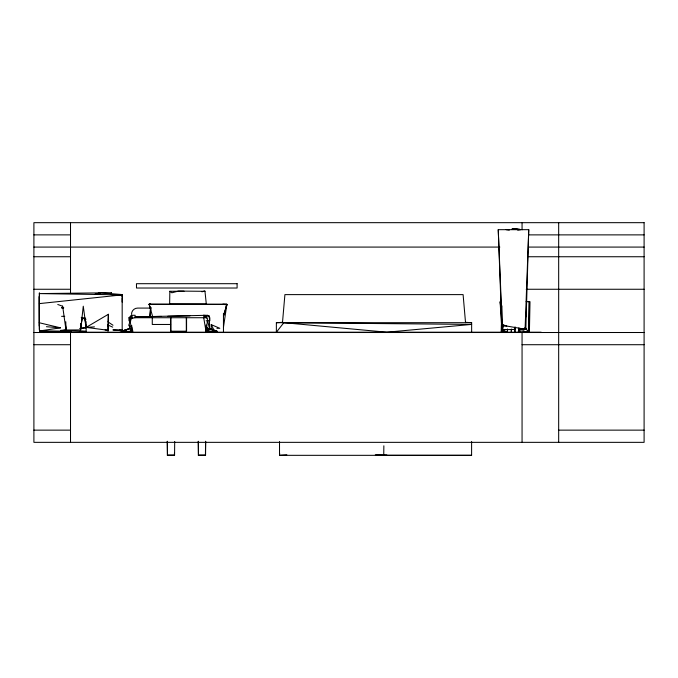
<?xml version="1.0" encoding="UTF-8"?>
<svg xmlns="http://www.w3.org/2000/svg" width="678" height="678" viewBox="0 0 678 678"><rect width="100%" height="100%" fill="white"/><g stroke="black" fill="none" stroke-linecap="round" stroke-linejoin="round"><path stroke-width="1.02" d="M39.392 303.608L39.392 292.871L39.265 329.211L39.739 331.356L67.961 331.356L39.502 330.983L39.392 303.608L122.176 294.854L122.176 331.356L120.286 330.517M122.142 302.066L122.176 297.837M174.568 455.192L167.373 455.192L174.568 455.192L174.695 441.454M205.561 455.192L198.366 455.192L205.561 455.192L205.688 441.454M174.432 454.946L174.458 452.845M205.434 454.946L205.587 441.251M376.163 455.328L383.74 455.311L383.858 445.81M62.639 306.109L65.995 330.008L80.648 329.915L80.733 323.626M111.463 292.76L39.4 293.591L122.176 294.854L111.438 294.481L111.412 292.76L111.438 294.481L113.624 295.413M184.043 291.201L169.839 291.286L169.644 304.066L206.307 304.066L204.976 291.32L204.781 290.862L201.942 291.837M519.772 332.432L519.823 329.262L519.865 332.406M85.928 321.287L86.148 327.381L108.005 330.288L108.387 314.278L86.148 327.381L83.267 306.202L80.648 329.915M501.373 324.559L501.195 331.839L507.424 331.839L507.424 328.966M518.543 329.355L525.823 329.203L528.747 229.673L498.245 229.673L501.906 329.72L515.424 329.423M108.073 324.101L108.005 326.237L108.09 324.211M108.133 322.135L108.387 314.278M108.2 324.076L108.005 331.356M150.584 307.405L150.296 316.295L150.686 307.27M525.823 329.203L525.086 329.203L528.747 229.673M500.728 306.888L500.101 301.693L501.932 331.839L502.051 329.762M279.641 453.235L279.514 455.328L471.6 455.328L471.6 441.556M502.601 332.339L503.127 324.838L506.788 326.059L525.086 329.203M282.472 322.686L284.913 294.616L463.099 294.616L465.54 322.686M149.745 316.295L150.55 307.27M130.032 321.982L131.007 316.27L131.244 319.355M203.714 317.728L206.163 332.178L207.383 320.787M82.013 317.592L80.767 328.974L82.148 317.592M223.46 327.313L226.876 304.303L149.168 304.185L152.491 316.05M525.831 316.948L526.518 313.897M130.396 330.271L130.922 331.983L128.998 325.076L131.007 316.27M128.998 325.076L131.888 327.576L121.904 331.237L130.879 331.966L131.888 327.576L131.727 325.525M223.46 316.05L226.876 304.303M223.46 316.295L226.944 304.414L226.045 307.193M209.841 331.076L207.96 331.966L206.9 327.271L207.917 331.983L216.926 331.169L208.968 328.567L207.917 331.983L216.926 331.237L208.892 328.627M501.906 329.72L503.127 326.059L506.788 326.059M100.056 294.176L100.539 292.794L121.921 294.549L122.176 296.422L121.921 294.591L122.176 294.955M206.163 320.787L209.833 320.787L209.833 317.728L207.383 315.278L206.163 317.728L135.125 317.728L129.362 318.855L132.676 332.178L132.676 330.118M283.853 322.686L386.807 332.203L471.642 324.415L283.853 322.686L276.37 332.203L276.37 322.686L282.472 322.321M208.883 329.847L207.502 331.271L216.926 331.237L210.485 329.398M130.956 320.787L128.998 320.787L128.998 317.728L131.447 315.278L135.125 315.278L135.125 317.728M505.813 329.381L501.788 331.839L501.195 301.693M129.362 318.855L132.676 317.728L131.447 315.278M130.922 331.983L121.904 331.169L128.871 328.889M121.904 331.169L129.947 328.627M121.904 331.237L128.354 329.372M225.189 304.846L226.927 304.397L222.876 304.142M98.725 293.176L100.556 292.786L95.123 294.057L97.937 294.54M517.695 230.147L520.814 229.673M39.256 322.745L60.495 327.83L39.502 330.983L39.739 331.356M62.545 330.5L65.63 330.135M79.987 328.423L86.148 327.694L79.987 328.355M65.63 329.889L60.495 330.44L86.148 331.356L86.148 325.728M375.298 454.794L386.867 455.048M286.853 454.785L279.514 455.328L279.514 441.564M86.148 327.381L94.471 326.881M150.796 309.999L149.092 304.32L150.821 304.252L149.168 304.185M207.383 315.278L135.125 316.914L161.5 316.406M167.83 316.279L189.993 315.855M61.613 307.863L63.681 307.854M33.9 234.876L70.512 234.876M528.721 234.876L644.1 234.876M33.9 247.08L499.856 247.08M528.721 247.08L644.1 247.08M33.9 256.742L70.512 256.742M528.721 256.742L644.1 256.742M33.9 289.26L70.512 289.26M526.196 289.26L644.1 289.26M526.111 301.693L530.001 301.693L529.408 331.839L523.772 331.839L523.772 328.745M61.588 307.787L63.656 307.787M151.313 308.083L137.634 308.083A6.102 6.102 0 0 0 131.532 314.185M61.579 316.329L64.741 316.329M128.998 317.728L132.676 317.728M276.37 322.686L471.642 322.686L471.642 332.203M170.644 324.465L152.27 324.465L152.27 317.728M216.935 328.305L219.791 328.305L211.222 324.626L211.222 328.305L214.078 330.322L211.222 324.626M68.631 331.356L71.309 331.356M53.325 332.203L541.18 332.203M33.9 332.508L644.1 332.508M33.9 344.712L70.512 344.712M522.06 344.712L644.1 344.712M33.9 430.14L70.512 430.14M558.672 430.14L644.1 430.14M383.74 455.311L471.6 455.328M149.092 304.32L226.91 304.371M122.176 329.932L112.895 329.906L121.667 330.695M204.976 291.32L178.458 291.074L171.831 292.794L169.839 291.286M79.987 331.211L86.148 331.356M517.212 228.918L511.966 228.986L519.229 228.986M465.54 322.321L471.642 322.686M46.409 326.711L60.495 327.83M209.57 329.135L207.053 318.033L203.714 316.507L203.714 315.278L209.375 315.846L209.57 329.135L208.968 328.567M118.743 330.5L121.667 330.796M105.098 329.872L108.005 330.288M506.178 229.673L509.297 230.147M81.216 317.38L85.335 318.075M82.03 318.185L86.021 319.245M57.774 304.481L62.664 306.261M128.922 331.203L130.879 331.966M108.005 325.067L112.734 327.16M108.005 321.923L113.006 325.254M119.675 329.694L122.176 331.356M203.714 315.278L207.053 318.033M525.145 327.533L526.518 328.966M527.891 330.406L529.264 331.839L529.264 301.693L528.348 331.839L525.077 327.737M503.127 324.838L503.5 326.059M85.089 318.533L85.691 322.643M84.894 318.44L85.92 327.618M130.566 316.889L130.744 318.897M65.758 325.847L65.995 329.915M498.245 229.673L502.474 332.322M65.783 321.745L65.995 330.008M511.365 329.279L511.407 332.457M198.349 441.251L198.501 454.946M167.347 441.251L167.5 454.946M198.239 441.454L198.366 455.192M167.246 441.454L167.373 455.192M186.281 317.745L186.331 331.203M170.848 317.745L170.89 331.203M558.672 222.672L558.672 442.344M522.06 222.672L522.06 229.791M522.06 329.347L522.06 442.344M511.322 329.144L511.322 332.186M501.932 305.854L501.932 331.839M223.46 313.295L223.46 332.203M206.163 324.931L206.163 332.178M186.569 317.745L186.569 331.203L170.644 331.203L170.644 317.728M70.512 222.672L70.512 293.481M70.512 332.508L70.512 442.344M132.524 329.728A6.102 6.102 0 0 1 131.964 328.635M237.105 283.692L237.097 288.023L136.498 288.023L136.464 283.692L237.105 283.692M515.085 327.118L514.839 332.389L515.068 327.118M39.299 296.489L39.366 326.152L39.299 296.489M518.924 328.127L518.348 332.254L518.89 328.127M644.1 222.672L33.9 222.672L33.9 442.344L644.1 442.344L644.1 222.672"/></g></svg>
